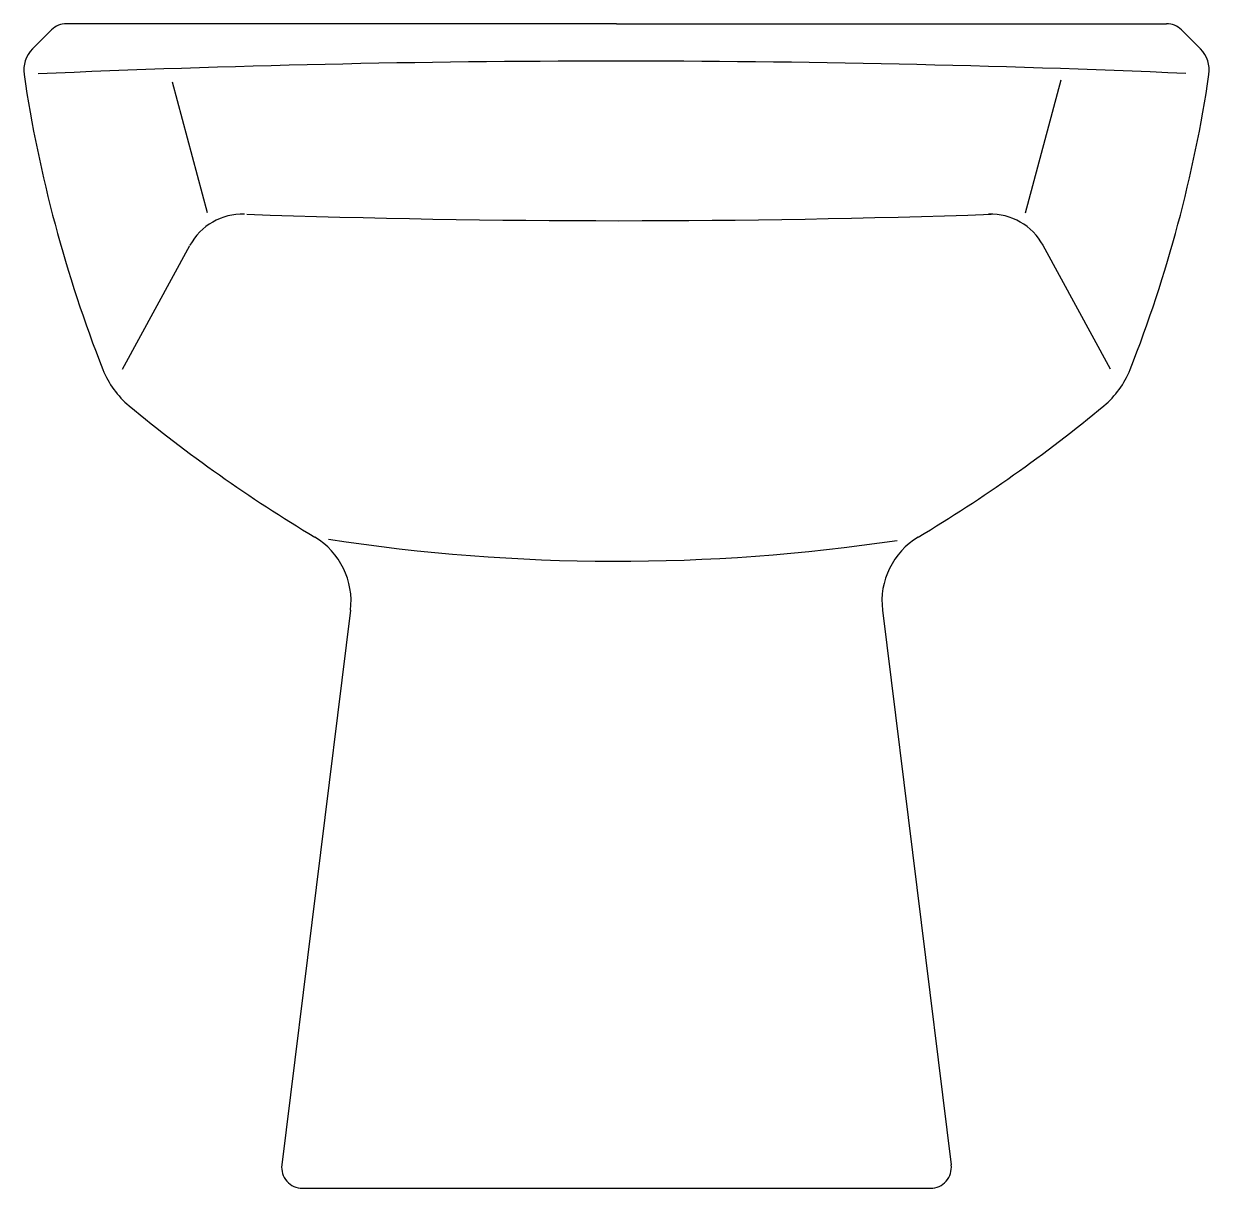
# Model space of a CAD drawing. Extents: x 1144 to 1541, y 1282 to 1672.
import ezdxf

# ---------------------------------------------------------------- set-up
doc = ezdxf.new("R2010")
doc.units = 0
doc.header["$LTSCALE"] = 50
doc.layers.add('FINA', color=6, linetype='CONTINUOUS')
doc.layers.add('GROSSA', color=3, linetype='CONTINUOUS')

msp = doc.modelspace()

# ---------------------------------------------------------------- linework, layer by layer
at = {"layer": 'FINA', "color": 0, "linetype": 'CONTINUOUS'}
for p, q in [((1205.45, 1608.94), (1193.73, 1652.67)), ((1479.17, 1608.94), (1491.11, 1653.5)), ((1176.93, 1556.67), (1199.52, 1598.08)), ((1507.69, 1556.67), (1485.1, 1598.08))]:
    msp.add_line(p, q, dxfattribs=at)
for centre, radius, start, end in [((1342.35, -2744.88), 4404.64, 87.52095, 92.51902), ((1217.08, 1588.51), 20, 88.0283, 151.3934), ((1343.14, 5200.81), 3594.47, 268.01447, 271.98553), ((1467.54, 1588.51), 20, 28.6066, 91.9717), ((1342.34, 2127.43), 635.13, 261.26878, 278.50547)]:
    msp.add_arc(centre, radius, start, end, dxfattribs=at)
at = {"layer": 'GROSSA', "color": 0, "linetype": 'CONTINUOUS'}
for p, q in [((1342.31, 1672.3), (1158.21, 1672.3)), ((1342.31, 1672.3), (1526.41, 1672.3)), ((1153.26, 1670.25), (1146.84, 1663.84)), ((1531.36, 1670.25), (1537.78, 1663.84)), ((1253.27, 1475.87), (1230.28, 1290.16)), ((1431.35, 1475.87), (1454.34, 1290.16)), ((1237.23, 1282.3), (1447.39, 1282.3)), ((1447.39, 1282.3), (1447.39, 1282.3))]:
    msp.add_line(p, q, dxfattribs=at)
for centre, radius, start, end in [((1158.21, 1665.3), 7, 90, 134.9699), ((1526.41, 1665.3), 7, 45.0301, 90), ((1153.92, 1656.77), 10, 135.0284, 188.4424), ((1530.7, 1656.77), 10, 351.5576, 44.9716), ((1589.23, 1721.26), 450.07, 188.4276, 201.4796), ((1095.39, 1721.26), 450.07, 338.5204, 351.5724), ((1198.34, 1567.47), 30.01, 201.5193, 230.3821), ((1486.28, 1567.47), 30.01, 309.6179, 338.4807), ((1498.11, 1929.33), 499.93, 230.3595, 239.0936), ((1186.51, 1929.33), 499.93, 300.9064, 309.6405), ((1228.47, 1478.94), 25, 352.9444, 59.0862), ((1456.15, 1478.94), 25, 120.9138, 187.0556), ((1237.23, 1289.3), 7, 172.9426, 270), ((1447.39, 1289.3), 7, 270, 7.0574)]:
    msp.add_arc(centre, radius, start, end, dxfattribs=at)

doc.saveas('drawing.dxf')
